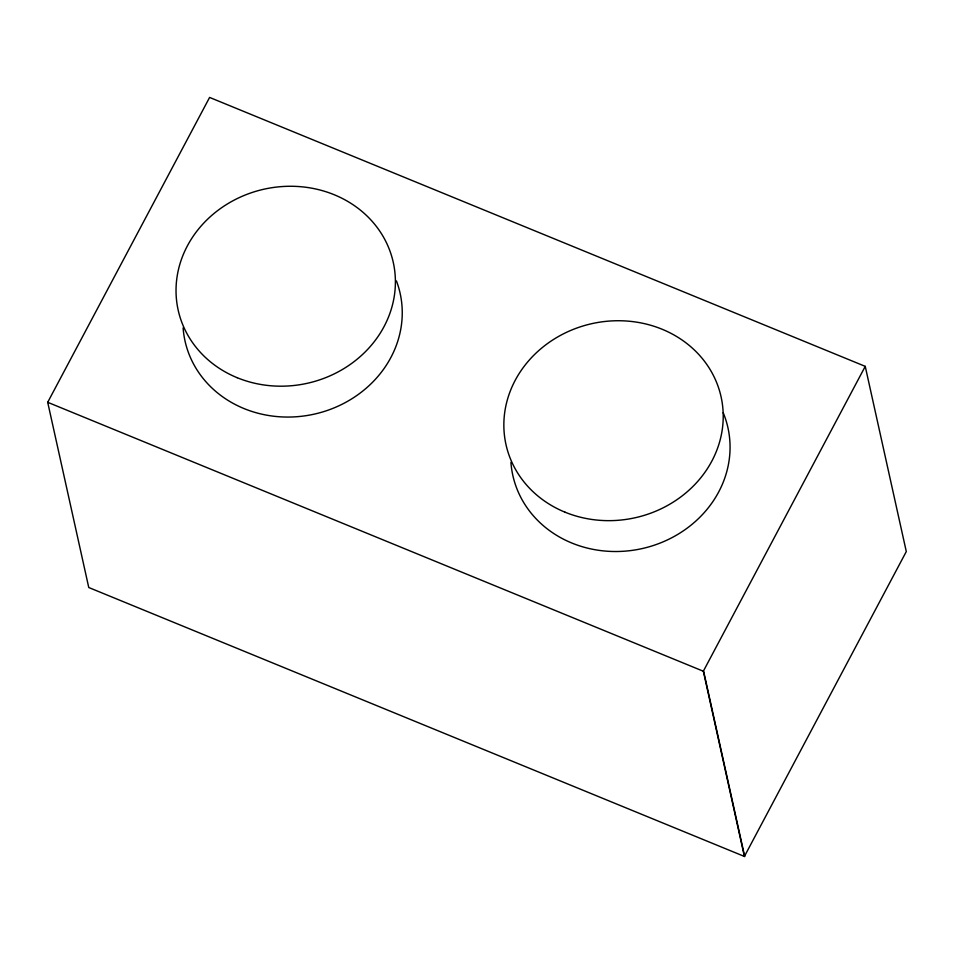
<?xml version="1.0" encoding="UTF-8"?>
<svg xmlns="http://www.w3.org/2000/svg" width="954" height="954" viewBox="0 0 954 954"><rect width="100%" height="100%" fill="white"/><g stroke="black" fill="none" stroke-linecap="round" stroke-linejoin="round"><path stroke-width="1.43" d="M47.7 402.302L703.658 671.366L744.716 856.573L88.758 587.509L47.7 402.302L209.606 97.427L865.242 366.36L906.3 551.567L744.394 856.442L703.336 671.222L865.242 366.36M396.447 280.941A110.163 99.431 -12.5 0 1 313.89 414.215A110.163 99.431 -12.5 0 1 183.108 327.89M723.204 412.736A110.163 99.431 -12.5 0 1 643.258 548.323A110.163 99.431 -12.5 0 1 510.927 462.356M237.141 377.689A110.163 99.431 -12.5 0 0 395.171 275.432A110.163 99.431 -12.5 0 0 224.834 205.563A110.163 99.431 -12.5 0 0 237.141 377.689M564.959 512.155A110.163 99.431 -12.5 0 0 722.989 409.898A110.163 99.431 -12.5 0 0 552.652 340.029A110.163 99.431 -12.5 0 0 564.959 512.155"/></g></svg>
